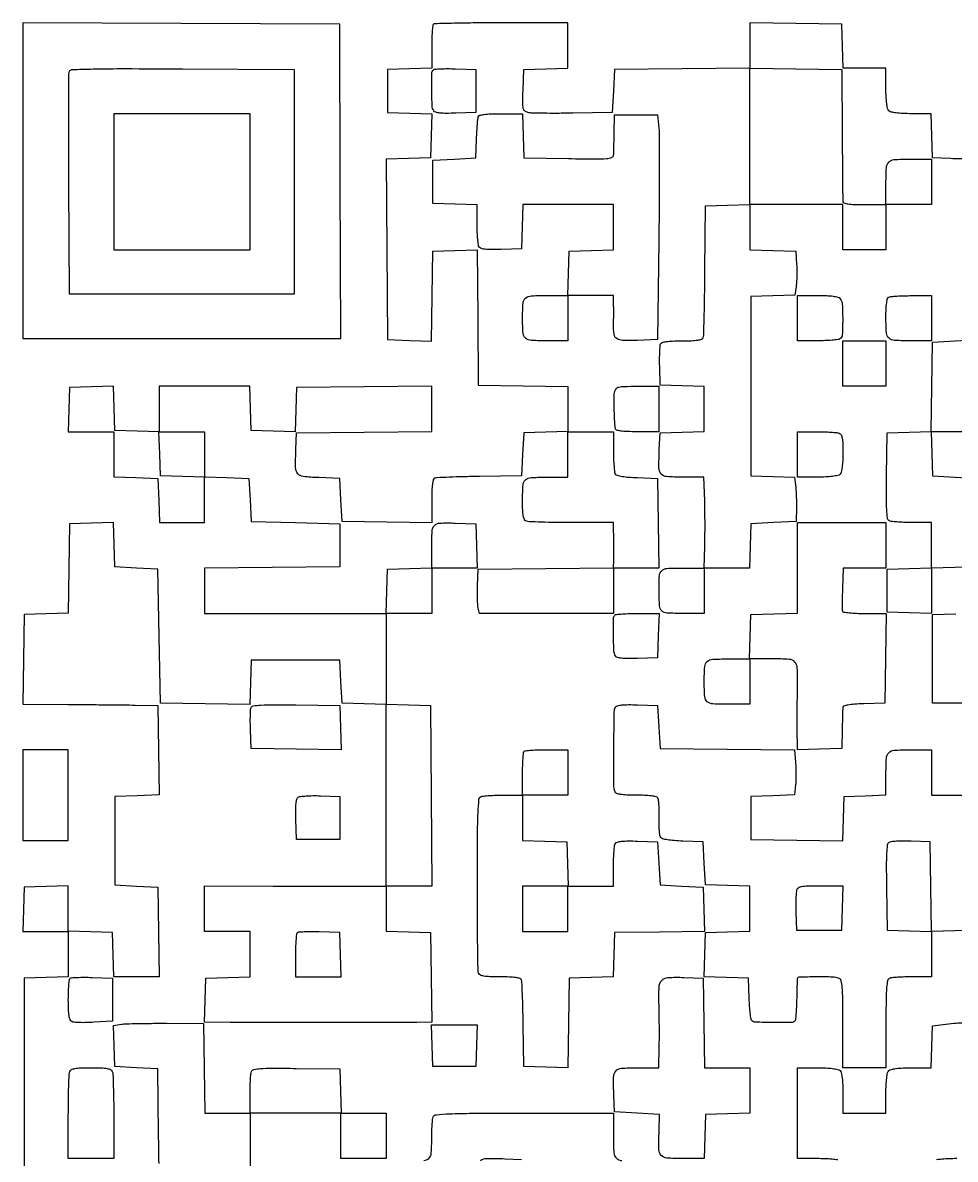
# Model space of a CAD drawing. Extents: x 156 to 936, y 100 to 969.
# Drawn here: x 155.9 to 546, y 493.7 to 969 of the extents above; entities that cross this region are included whole.
import ezdxf

# ---------------------------------------------------------------- set-up
doc = ezdxf.new("R2010")
doc.units = 0

msp = doc.modelspace()

# ---------------------------------------------------------------- linework, layer by layer
for points in [[(552.348457, 912.169342, -0.018014), (543.988223, 912.201382), (536.5, 912.5), (536.212474, 921.75), (535.924948, 931), (527.662474, 931, -0.011159), (524.152513, 931.078344, -0.02038), (521.298731, 931.322617, -0.021131), (519.138013, 931.689961, -0.144682), (518.2, 932.2, -0.144849), (517.689458, 933.139671, -0.021091), (517.322289, 935.306878, -0.020332), (517.07823, 938.171507, -0.011084), (517, 941.7), (517, 950), (508.037526, 950), (499.075052, 950), (498.787526, 959.25), (498.5, 968.5), (479.25, 968.771593), (460, 969.043186), (460, 959.537166), (460, 950.031147), (431.75, 949.765573), (403.5, 949.5), (403, 940.5), (402.5, 931.5), (386, 931.214485, -0.003389), (379.512904, 931.146214, -0.004645), (373.674624, 931.178583, -0.003052), (368.780528, 931.281068, -0.053724), (367.211486, 931.493203, -0.112845), (365.929779, 932.138583, -0.168426), (365.284314, 933.201191, -0.056825), (365.079374, 935.272522, -0.00454), (365.211486, 940.778718), (365.5, 949.5), (374.75, 949.787526), (384, 950.075052), (384, 959.537526), (384, 969), (356.166667, 969, 0.002241), (345.448334, 968.95195, 0.003605), (336.313542, 968.804167, 0.000738), (328.298487, 968.604845, 0.192076), (327.666667, 968.333333, 0.174595), (327.400837, 967.768224, 0.005912), (327.195833, 965.278732, 0.010516), (327.048335, 962.289663, 0.007069), (327, 958.870859), (327, 950.075052), (317.75, 949.787526), (308.5, 949.5), (308.5, 940.5), (308.5, 931.5), (317.787023, 931.211984), (327.074046, 930.923969), (326.787023, 921.711984), (326.5, 912.5), (317.238012, 912.212316), (307.976023, 911.924631), (308.238012, 874.212316), (308.5, 836.5), (317.727798, 836.212768), (326.955596, 835.925536), (327.227798, 854.712768), (327.5, 873.5), (336.734363, 873.787319), (345.968727, 874.074638), (346.234363, 845.787319), (346.5, 817.5), (365.25, 817.227935), (384, 816.955869), (384, 807.515461), (384, 798.075052), (374.75, 797.787526), (365.5, 797.5), (365, 788.5), (364.5, 779.5), (347.033473, 779.2739, 0.00254), (340.247135, 779.151571, 0.003801), (334.320718, 778.96954, 0.001624), (329.261049, 778.759161, 0.080575), (328.283473, 778.555284, 0.236526), (327.677125, 777.891053, 0.035442), (327.299042, 776.068121, 0.025562), (327.066805, 773.260792, 0.007856), (327, 769.00932), (327, 759.955869), (308.25, 760.227935), (289.5, 760.5), (289, 769.5), (288.5, 778.5), (279.759315, 778.788797, -0.017722), (273.222155, 779.237089, -0.198326), (270.97509, 780.45151, -0.170867), (270.062458, 782.988791, -0.012477), (270.199088, 790.520917), (270.5, 797.5), (298.75, 797.765573), (327, 798.031147), (327, 807.531147), (327, 817.031147), (298.75, 816.765573), (270.5, 816.5), (270.211984, 807.212977), (269.923969, 797.925954), (260.711984, 798.212977), (251.5, 798.5), (251.212474, 807.75), (250.924948, 817), (231.962474, 817), (213, 817), (213, 807.462474), (213, 797.924948), (203.75, 798.212474), (194.5, 798.5), (194.211984, 807.787023), (193.923969, 817.074046), (184.711984, 816.787023), (175.5, 816.5), (175.212474, 807.25), (174.924948, 798), (184.462474, 798), (194, 798), (194, 788.537526), (194, 779.075052), (203.25, 778.787526), (212.5, 778.5), (212.787526, 769.25), (213.075052, 760), (222.537526, 760), (232, 760), (232, 769.537526), (232, 779.075052), (241.25, 778.787526), (250.5, 778.5), (251, 769.5), (251.5, 760.5), (270, 760), (288.5, 759.5), (288.5, 750.5), (288.5, 741.5), (260.25, 741.234427), (232, 740.968853), (232, 731.484427), (232, 722), (270, 722), (308, 722), (308, 702.962474), (308, 683.924948), (298.75, 684.212474), (289.5, 684.5), (289, 693.5), (288.5, 702.5), (270, 702.5), (251.5, 702.5), (251.212184, 693.228074), (250.924368, 683.956148), (232.212184, 684.228074), (213.5, 684.5), (213, 712.5), (212.5, 740.5), (203.5, 741), (194.5, 741.5), (194.211984, 750.787023), (193.923969, 760.074046), (184.711984, 759.787023), (175.5, 759.5), (175.228072, 740.787236), (174.956143, 722.074471), (165.728072, 721.787236), (156.5, 721.5), (156.227935, 702.75), (155.955869, 684), (174.727935, 683.920976, -0.000609), (182.611643, 683.878178, -0.000549), (190.776331, 683.814941, -0.00055), (198.097445, 683.742156, -0.001739), (203, 683.670976), (212.5, 683.5), (212.771926, 664.787816), (213.043852, 646.075632), (203.771926, 645.787816), (194.5, 645.5), (194.5, 627), (194.5, 608.5), (203.5, 608), (212.5, 607.5), (212.772065, 588.75), (213.044131, 570), (203.559591, 570), (194.075052, 570), (193.787526, 579.25), (193.5, 588.5), (184.25, 588.787526), (175, 589.075052), (175, 598.575052), (175, 608.075052), (165.75, 607.787526), (156.5, 607.5), (156.212474, 598.25), (155.924948, 589), (165.462474, 589), (175, 589), (175, 579.537526), (175, 570.075052), (165.75, 569.787526), (156.5, 569.5), (156.5, 522), (156.5, 474.5)], [(555.5, 741.5), (545.75, 741.213788), (536, 740.927576), (536, 731.426262), (536, 721.924948), (526.75, 722.212474), (517.5, 722.5), (517.5, 731.5), (517.5, 740.5), (526.75, 740.787526), (536, 741.075052), (536, 750.537526), (536, 760), (527.75, 760.015313, -0.008742), (524.500405, 760.078167, -0.011755), (521.562106, 760.255659, -0.008952), (519.134327, 760.503528, -0.112035), (518.269936, 760.812009, -0.228051), (517.65421, 761.801929, -0.01367), (517.363442, 765.398754, -0.013149), (517.21716, 770.80929, -0.003387), (517.269936, 779.546696), (517.5, 797.5), (526.728072, 797.787236), (535.956143, 798.074471), (536.228072, 816.787236), (536.5, 835.5), (546, 836), (555.5, 836.5)], [(555.5, 589.5), (545.75, 589.213788), (536, 588.927576), (536, 579.463788), (536, 570), (528.081787, 570, 0.00705), (524.933927, 569.955615, 0.008902), (522.0249, 569.821697, 0.007317), (519.599719, 569.631074, 0.06844), (518.581787, 569.393011, 0.24904), (517.711497, 568.393178, 0.036273), (517.27975, 565.640441, 0.018295), (517.051073, 560.723448, 0.002472), (517, 550.393011), (517, 532), (508, 532), (499, 532), (499, 550.393011, 0.002472), (498.948927, 560.723448, 0.018295), (498.72025, 565.640441, 0.036273), (498.288503, 568.393178, 0.24904), (497.418213, 569.393011, 0.085842), (494.701524, 569.929986, 0.00801), (487.8502, 569.983822, 0.003593), (480.594793, 569.872449, 0.368594), (479.897603, 569.25, 0.026207), (479.852197, 568.706086, 0.000714), (479.781927, 566.321335, 0.001477), (479.71159, 563.516887, 0.001012), (479.647603, 560.333268, -0.007227), (479.544265, 557.157185, -0.010681), (479.353911, 554.376085, -0.00618), (479.117147, 552.064301, -0.169349), (478.855072, 551.521673, -0.196659), (477.381962, 550.904081, -0.004806), (469.878895, 550.911508, -0.004895), (462.387528, 551.064291, -0.19108), (460.887831, 551.712169, -0.160463), (460.55935, 552.363362, -0.007963), (460.237025, 554.771725, -0.012176), (459.965235, 557.693107, -0.008444), (459.794391, 561.005609), (459.5, 569.5), (450.212977, 569.788016), (440.925954, 570.076031), (441.212977, 579.288016), (441.5, 588.5), (450.75, 588.787526), (460, 589.075052), (460, 598.5), (460, 607.924948), (450.75, 608.212474), (441.5, 608.5), (441, 617.5), (440.5, 626.5), (432.031844, 626.793967, -0.010743), (428.468814, 626.994366, -0.020728), (425.632712, 627.333809, -0.020365), (423.518062, 627.76532, -0.188962), (422.770538, 628.293967, -0.11532), (422.466904, 629.120356, -0.011448), (422.255531, 631.235776, -0.013942), (422.130165, 633.802084, -0.010633), (422.13111, 636.615058, 0.009433), (422.138795, 639.422938, 0.012542), (422.03363, 641.973457, 0.009869), (421.851936, 644.080223, 0.112422), (421.583399, 644.865058, 0.205716), (420.889858, 645.351285, 0.020184), (418.830236, 645.694913, 0.020786), (416.058559, 645.926578, 0.010456), (412.547972, 646, -0.008162), (408.458727, 646.066755, -0.031174), (405.921788, 646.308426, -0.052078), (404.354391, 646.727677, -0.212872), (403.67385, 647.40755, -0.091898), (403.131035, 650.338512, -0.001859), (403.189561, 665.442904, -0.001341), (403.348024, 680.863093, -0.135983), (403.943414, 682.908441, -0.204468), (404.682615, 683.429326, -0.028509), (406.574606, 683.721987, -0.023696), (409.299018, 683.855813, -0.009129), (413.085653, 683.793098), (421.5, 683.5), (422, 674.5), (422.5, 665.5), (450.627444, 665.234635), (478.754888, 664.96927), (479.183354, 659.734635, -0.011761), (479.317924, 657.423008, -0.008102), (479.366257, 654.799865, -0.008173), (479.330567, 652.273506, -0.016485), (479.204325, 650.286182), (478.79683, 646.072363), (469.648415, 645.786182), (460.5, 645.5), (460.5, 636.5), (460.5, 627.5), (479.71219, 627.22854), (498.92438, 626.957079), (499.21219, 636.22854), (499.5, 645.5), (508.25, 645.788933), (517, 646.077866), (517, 653.957145, -0.011494), (517.171303, 661.408204, -0.175573), (518.143822, 663.750265, -0.195095), (520.35105, 664.800918, -0.014731), (527.106989, 665), (536, 665), (536, 655.5), (536, 646), (546, 646), (556, 646)], [(212.948047, 491.928802, -0.002616), (212.766376, 504.082731), (212.5, 531.5), (203.5, 532), (194.5, 532.5), (194.213063, 541.113164), (193.926126, 549.726327), (197.213063, 550.190249, -0.027031), (199.275706, 550.368419, -0.002882), (204.087587, 550.49525, -0.003546), (209.824145, 550.572671, -0.002844), (216, 550.577085), (231.5, 550.5), (231.772065, 531.75), (232.044131, 513), (241.522065, 513), (251, 513), (251, 495.081787, 0.003154), (251.044039, 488.101301, 0.004625)], [(496.89348, 493.473134, 0.009524), (494.455895, 493.733216, 0.01219), (491.503986, 493.919039, 0.009158), (488.25, 493.984687), (480, 494), (480, 513), (480, 532), (488.3, 532, -0.011084), (491.828493, 531.92177, -0.020332), (494.693122, 531.677711, -0.021091), (496.860329, 531.310542, -0.144849), (497.8, 530.8, -0.144849), (498.310542, 529.860329, -0.021091), (498.677711, 527.693122, -0.020332), (498.92177, 524.828493, -0.011084), (499, 521.3), (499, 513), (508, 513), (517, 513), (517, 521.3, -0.011084), (517.07823, 524.828493, -0.020332), (517.322289, 527.693122, -0.021091), (517.689458, 529.860329, -0.144849), (518.2, 530.8, -0.144676), (519.13795, 531.31002, -0.021133), (521.298426, 531.67737, -0.020382), (524.1518, 531.921652, -0.011162), (527.661067, 532), (535.922134, 532), (536.211067, 540.75), (536.5, 549.5), (541, 550.099806, -0.008732), (545.453553, 550.61444, -0.019106), (548.880858, 550.818171, -0.024823)], [(323.658009, 493.208523, 0.178342), (325.814835, 494.105607, 0.190775), (326.798806, 496.160162, 0.017408), (327, 501.937265, -0.007066), (327.044387, 505.077827, -0.008918), (327.178303, 507.980697, -0.007337), (327.36894, 510.400823, -0.068387), (327.606989, 511.418213, -0.284906), (328.84768, 512.359991, -0.013145), (334.368292, 512.735366, -0.009347), (343.923999, 512.954309, -0.001054), (365.606989, 513), (403, 513), (403, 503.606989, 0.013298), (403.190353, 496.45107, 0.19079), (404.232644, 494.179831, 0.18106), (406.570915, 493.176663, 0.011759)], [(364.5, 493.5), (357.520917, 493.800912, 0.012016), (349.939407, 493.94543, 0.168764), (347.408279, 493.051937, 0.207706)], [(546.643011, 493.984687, 0.008702), (543.436002, 493.922835, 0.011714), (540.537188, 493.748365, 0.008896), (538.141877, 493.50481, 0.112225)]]:
    msp.add_lwpolyline(points, format="xyb")
for points in [[(156, 903.007138), (156, 837), (222.50719, 837), (289.014379, 837), (288.75719, 902.75), (288.5, 968.5), (222.25, 968.757138), (156, 969.014276)], [(194, 902.5), (194, 874), (222.5, 874), (251, 874), (251, 902.5), (251, 931), (222.5, 931), (194, 931)], [(517, 826.5), (517, 817), (508, 817), (499, 817), (499, 826.5), (499, 836), (508, 836), (517, 836)], [(232, 788.462474), (232, 778.924948), (222.75, 779.212474), (213.5, 779.5), (213.212474, 788.75), (212.924948, 798), (222.462474, 798), (232, 798)], [(156, 646), (156, 627), (165.5, 627), (175, 627), (175, 646), (175, 665), (165.5, 665), (156, 665)], [(365, 598.5), (365, 589), (374.5, 589), (384, 589), (384, 598.5), (384, 608), (374.5, 608), (365, 608)], [(345.788933, 541.25), (345.5, 532.5), (336.5, 532.5), (327.5, 532.5), (327.211067, 541.25), (326.922134, 550), (336.5, 550), (346.077866, 550)]]:
    msp.add_lwpolyline(points, close=True)
for points in [[(269.5, 902.5), (269.5, 855.5), (222.5, 855.5), (175.5, 855.5), (175.239372, 901.5, -0.000997), (175.174287, 919.225103, -0.001596), (175.197198, 934.357597, -0.000282), (175.267665, 947.72814, -0.090314), (175.461789, 948.759906, -0.301449), (176.45055, 949.464468, -0.003096), (185.402033, 949.70934, -0.005599), (198.68089, 949.841585, -0.001079), (222.722417, 949.759906), (269.5, 949.5)], [(345.5, 940.5), (345.5, 931.5), (337.085653, 931.206902, -0.008519), (333.085459, 931.135766, -0.027159), (330.4185, 931.278749, -0.039341), (328.659703, 931.610638, -0.187221), (327.850966, 932.206902, -0.132115), (327.196599, 934.302816, -0.007818), (327.033661, 941.012925, -0.006174), (327.059, 947.850027, -0.194743), (327.702644, 949.369311, -0.179987), (328.290922, 949.638564, -0.007016), (330.709672, 949.781547, -0.011703), (333.626528, 949.84459, -0.007913), (336.952644, 949.785977), (345.5, 949.5)], [(498.698379, 922.5, 0.000147), (498.778146, 912.060787, 0.000229), (498.853648, 903.064062, 0.000062), (498.924076, 895.214804, 0.008045), (498.948379, 894.25, 0.316433), (499.405094, 893.65443, 0.041634), (501.048507, 893.286156, 0.027013), (503.732054, 893.062324, 0.007301), (508, 893), (517, 893), (517, 900.918213, -0.01141), (517.170753, 908.400012, -0.175208), (518.14255, 910.747254, -0.195511), (520.349521, 911.800362, -0.014768), (527.106989, 912), (536, 912), (536, 902.5), (536, 893), (526.5, 893), (517, 893), (517, 883.5), (517, 874), (508, 874), (499, 874), (499, 883.5), (499, 893), (479.5, 893), (460, 893), (460, 883.536212), (460, 874.072424), (469.661344, 873.786212), (479.322688, 873.5), (479.652192, 868, -0.012186), (479.736554, 865.622394, -0.009369), (479.716706, 863.024768, -0.00949), (479.606437, 860.595311, -0.022165), (479.409108, 858.786444), (478.836519, 855.072888), (469.668259, 854.786444), (460.5, 854.5), (460.5, 817), (460.5, 779.5), (469.624979, 779.214129), (478.749958, 778.928257), (479.172867, 775.714129, -0.016828), (479.332704, 774.074439, -0.005711), (479.45748, 771.68165, -0.005671), (479.535208, 769.032833, -0.006494), (479.547888, 766.5), (479.5, 760.5), (470, 760), (460.5, 759.5), (460.212474, 750.25), (459.924948, 741), (450.462474, 741), (441, 741), (441, 731.5), (441, 722), (432.067388, 722, -0.012394), (425.40083, 722.165281, -0.179668), (423.266613, 723.080515, -0.189181), (422.30302, 725.147697, -0.013999), (422.085341, 731.5, -0.015085), (422.235475, 737.777941, -0.190811), (423.205467, 739.886463, -0.179467), (425.383549, 740.826371, -0.01306), (432.029862, 741), (440.924948, 741), (441.212474, 750.075991, 0.005361), (441.300245, 754.265615, 0.002936), (441.322593, 759.401087, 0.002926), (441.284142, 764.617069, 0.004663), (441.183587, 769.075991), (440.867173, 779), (431.952639, 779, -0.017077), (425.254666, 779.228823, -0.202706), (422.98617, 780.376268, -0.175895), (422.057719, 782.886312, -0.012288), (422.199088, 790.520917), (422.5, 797.5), (431.75, 797.787526), (441, 798.075052), (441, 807.5), (441, 816.924948), (431.75, 817.212474), (422.5, 817.5), (422.360204, 825.455399, -0.006033), (422.342909, 828.596805, -0.008004), (422.407403, 831.454189, -0.005951), (422.527683, 833.83505, -0.076154), (422.717193, 834.705399, -0.230141), (423.366231, 835.31245, -0.038887), (425.07041, 835.696839, -0.027405), (427.695902, 835.931954, -0.008629), (431.638374, 836, 0.008446), (435.640039, 836.067601, 0.028431), (438.246755, 836.304497, 0.042499), (439.911943, 836.698651, 0.225462), (440.572047, 837.327155, 0.08463), (440.78219, 838.377027, 0.000815), (440.993217, 846.173044, 0.002683), (441.173618, 855.162194, 0.001731), (441.290662, 865.577155), (441.5, 892.5), (450.75, 892.787526), (460, 893.075052), (460, 921.559119), (460, 950.043186), (479.25, 949.771593), (498.5, 949.5)], [(365.212474, 921.75), (365.5, 912.5), (384.25, 912.227935, 0.00189), (395.654098, 912.105573, 0.021603), (400.146367, 912.268485, 0.065204), (402.351913, 912.737822, 0.303811), (403.090641, 913.727935, 0.005376), (403.134424, 914.812357, 0.000661), (403.201468, 917.182581, 0.000782), (403.272986, 919.99849, 0.000646), (403.340641, 923), (403.5, 930.5), (412.5, 930.5), (421.5, 930.5), (422, 925, -0.021576), (422.179373, 921.22774, -0.001092), (422.20625, 908.925, -0.001747), (422.155134, 894.297789, -0.001265), (422, 878), (421.5, 836.5), (413.085653, 836.206902, -0.014037), (406.832223, 836.164708, -0.144647), (404.399287, 836.94036, -0.216518), (403.275426, 838.779962, -0.03655), (403.068925, 843, 0.003257), (403.104177, 844.996171, 0.002182), (403.119659, 847.279688, 0.002197), (403.115285, 849.492173, 0.00433), (403.088861, 851.25), (403, 855), (393.5, 855), (384, 855), (384, 845.5), (384, 836), (376.081787, 836, -0.011011), (368.641409, 836.163873, -0.16771), (366.279861, 837.097177, -0.201251), (365.212506, 839.225197, -0.016928), (365, 845.5, -0.016886), (365.211928, 851.773446, -0.200859), (366.276909, 853.901634, -0.168061), (368.633348, 854.835626, -0.011089), (376.044262, 855), (383.924948, 855), (384.212474, 864.25), (384.5, 873.5), (393.75, 873.787526), (403, 874.075052), (403, 883.537526), (403, 893), (384.037526, 893), (365.075052, 893), (364.787526, 883.75), (364.5, 874.5), (356.085653, 874.206902, -0.008519), (352.085459, 874.135766, -0.027159), (349.4185, 874.278749, -0.039341), (347.659703, 874.610638, -0.187221), (346.850966, 875.206902, -0.110258), (346.527569, 876.104817, -0.009596), (346.267102, 878.532567, -0.012245), (346.081044, 881.472742, -0.009211), (346.015313, 884.712474), (346, 892.924948), (336.75, 893.212474), (327.5, 893.5), (327.5, 902.5), (327.5, 911.5), (336.5, 912), (345.5, 912.5), (345.769726, 920.5, -0.004694), (345.905777, 923.655284, -0.006263), (346.092081, 926.517187, -0.004511), (346.299299, 928.905307, -0.062379), (346.488341, 929.75, -0.245695), (347.12299, 930.334376, -0.032693), (348.969044, 930.702776, -0.024846), (351.771989, 930.932935, -0.008062), (355.931089, 931), (364.924948, 931)], [(497.774538, 853.75, -0.157366), (498.720509, 851.325282, -0.01532), (498.906492, 844.950205, -0.012726), (498.732982, 838.507389, -0.242779), (497.749602, 836.824084, -0.111525), (496.874476, 836.510967, -0.009135), (494.443633, 836.259206, -0.011895), (491.500995, 836.079058, -0.008875), (488.25, 836.015313), (480, 836), (480, 845.5), (480, 855), (488.377555, 855, -0.010148), (492.086353, 854.924719, -0.022918), (494.884831, 854.682277, -0.02666), (496.894694, 854.305001, -0.163378)], [(536, 845.5), (536, 836), (528.081787, 836, -0.011026), (520.639656, 836.164135, -0.16801), (518.278742, 837.098948, -0.201029), (517.211968, 839.230069, -0.016835), (517, 845.523655, -0.009126), (517.069231, 849.316322, -0.0261), (517.302781, 851.942696, -0.034019), (517.674808, 853.697678, -0.231604), (518.25, 854.337719, -0.075375), (519.103532, 854.540327, -0.005317), (521.55625, 854.717133, -0.007419), (524.498917, 854.854035, -0.005521), (527.75, 854.921053), (536, 855)], [(422, 807.5), (422, 798), (413, 798, -0.007481), (408.758217, 798.063468, -0.026481), (406.045448, 798.288796, -0.038984), (404.351102, 798.656579, -0.299046), (403.853339, 799.25, -0.015613), (403.514856, 803.19589, -0.00851), (403.333413, 808.054224, -0.006648), (403.301196, 812.647577, -0.053105), (403.538494, 814.75, -0.12397), (404.16824, 816.004666, -0.157768), (405.268992, 816.67346, -0.053651), (407.439959, 816.948058, -0.004655), (413.019052, 817), (422, 817)], [(403.015313, 789.75, 0.008579), (403.077072, 786.502124, 0.011582), (403.251296, 783.569165, 0.008725), (403.494381, 781.145071, 0.112667), (403.797157, 780.293967, 0.192561), (404.533237, 779.763838, 0.02067), (406.63313, 779.333008, 0.020911), (409.460658, 778.994333, 0.010674), (413.031844, 778.793967), (421.5, 778.5), (421.772065, 759.75), (422.044131, 741), (412.522065, 741), (403, 741), (403, 731.5), (403, 722), (375.019052, 722), (347.038104, 722), (346.46814, 724.270917, -0.045288), (346.264735, 725.569348, -0.00895), (346.153996, 727.924858, -0.009416), (346.125736, 730.682454, -0.008627), (346.199088, 733.520917), (346.5, 740.5), (374.75, 740.765573), (403, 741.031147), (403.142459, 744.265573, 0.005526), (403.22203, 746.67857, 0.006349), (403.243271, 748.983575, 0.004524), (403.20741, 751.845238, 0.001319), (403.100723, 756.25), (403, 760), (385.581787, 760, -0.003244), (378.792976, 760.044049, -0.00474), (372.815525, 760.178303, -0.002396), (367.755458, 760.364228, -0.081401), (366.581787, 760.606989, -0.18666), (365.790003, 761.323423, -0.072682), (365.316038, 762.748234, -0.036534), (365.06471, 765.179878, -0.007489), (365, 769.5, -0.016928), (365.212506, 775.774803, -0.201251), (366.279861, 777.902823, -0.16771), (368.641409, 778.836127, -0.011011), (376.081787, 779), (384, 779), (384, 788.5), (384, 798), (393.5, 798), (403, 798)], [(497.418213, 797.393011, -0.180715), (498.202375, 796.69971, -0.075375), (498.678871, 795.347444, -0.038703), (498.933322, 793.063507, -0.008396), (499, 789.093011, -0.012415), (498.91981, 785.863816, -0.021121), (498.672007, 783.174718, -0.021703), (498.301898, 781.111853, -0.142062), (497.8, 780.2, -0.144849), (496.860329, 779.689458, -0.021091), (494.693122, 779.322289, -0.020332), (491.828493, 779.07823, -0.011084), (488.3, 779), (480, 779), (480, 788.5), (480, 798), (487.918213, 798, -0.00705), (491.066073, 797.955615, -0.008902), (493.9751, 797.821697, -0.007317), (496.400281, 797.631074, -0.06844)], [(345.787526, 750.25), (346.075052, 741), (336.537526, 741), (327, 741), (327, 731.5), (327, 722), (317.462474, 722), (307.924948, 722), (308.212474, 731.25), (308.5, 740.5), (317.75, 740.787526), (327, 741.075052), (327, 748.955738, -0.01104), (327.166168, 756.480837, -0.175493), (328.125982, 758.805228, -0.203435), (330.295917, 759.80133, -0.015558), (336.87125, 759.787164), (345.5, 759.5)], [(517, 750.5), (517, 741), (508.073474, 741), (499.146947, 741), (498.823474, 732.476825, 0.004031), (498.723784, 729.140507, 0.005712), (498.692937, 726.17039, 0.003384), (498.712423, 723.674037, 0.078732), (498.833333, 722.976825, 0.28108), (499.300462, 722.588193, 0.010236), (501.691864, 722.286643, 0.016037), (504.651739, 722.070504, 0.010206), (508.105399, 722), (517.044131, 722), (516.772065, 703.25), (516.5, 684.5), (507.75, 684.211067, 0.008399), (503.791665, 684.013752, 0.025535), (501.117076, 683.69759, 0.0333), (499.385306, 683.282416, 0.315607), (498.944168, 682.711067, 0.004455), (498.914027, 681.900324, 0.000279), (498.847699, 679.505751, 0.000412), (498.77261, 676.652533, 0.000305), (498.694168, 673.5), (498.5, 665.5), (489.25, 665.212474), (480, 664.924948), (479.931729, 674.212474, -0.001604), (479.914578, 678.352239, -0.001048), (479.920116, 683.128077, -0.001053), (479.945079, 687.783882, -0.002016), (479.988065, 691.521404, 0.012197), (479.919842, 699.222241, 0.179941), (478.910149, 701.683332, 0.194166), (476.568939, 702.79081, 0.014573), (469.393011, 703), (460, 703), (460, 693.5), (460, 684), (452.081787, 684, -0.011011), (444.641409, 684.163873, -0.16771), (442.279861, 685.097177, -0.201251), (441.212506, 687.225197, -0.016928), (441, 693.5, -0.016886), (441.211928, 699.773446, -0.200859), (442.276909, 701.901634, -0.168061), (444.633348, 702.835626, -0.011089), (452.044262, 703), (459.924948, 703), (460.212474, 712.25), (460.5, 721.5), (470.25, 721.786212), (480, 722.072424), (480, 741.036212), (480, 760), (498.5, 760), (517, 760)], [(421.787526, 712.75), (421.5, 703.5), (413.085653, 703.206902, -0.008519), (409.085459, 703.135766, -0.027159), (406.4185, 703.278749, -0.039341), (404.659703, 703.610638, -0.187221), (403.850966, 704.206902, -0.131906), (403.206577, 706.26788, -0.007493), (403.033407, 712.992136, -0.005877), (403.040216, 719.8478, -0.195602), (403.666667, 721.333333, -0.174822), (404.232541, 721.599219, -0.00583), (406.743315, 721.804167, -0.010438), (409.756615, 721.951668, -0.007009), (413.204192, 722), (422.075052, 722)], [(326.762025, 645.75), (327.02405, 608), (317.512025, 608), (308, 608), (308, 598.537526), (308, 589.075052), (317.25, 588.787526), (326.5, 588.5), (326.772065, 569.75), (327.044131, 551), (320.772065, 550.950868, -0.001953), (313.698954, 550.923087, -0.000093), (290.001312, 550.926975, -0.000171), (264.895571, 550.944336, -0.000247), (242.712474, 550.978203), (231.924948, 551), (232.212474, 560.25), (232.5, 569.5), (241.75, 569.787526), (251, 570.075052), (251, 579.537526), (251, 589), (241.5, 589), (232, 589), (232, 598.522967), (232, 608.045934), (260.75, 607.97479, 0.000223), (272.435276, 607.95109, 0.000244), (283.771875, 607.938697, 0.000228), (293.46926, 607.937259, 0.001225), (298.75, 607.951824), (308, 608), (308, 646.037526), (308, 684.075052), (317.25, 683.787526), (326.5, 683.5)], [(288.78782, 674.227796), (289.075639, 664.955591), (270.28782, 665.227796), (251.5, 665.5), (251.205027, 673.411609, -0.006487), (251.129062, 676.538177, -0.008572), (251.145664, 679.387374, -0.006472), (251.230941, 681.760776, -0.079555), (251.41716, 682.644718, -0.274475), (252.290856, 683.334966, -0.018761), (255.563679, 683.648015, -0.014709), (260.823216, 683.797577, -0.00294), (270.212133, 683.733108), (288.5, 683.5)], [(384, 655.5), (384, 646), (374.5, 646), (365, 646), (365, 636.537526), (365, 627.075052), (374.25, 626.787526), (383.5, 626.5), (383.787526, 617.25), (384.075052, 608), (393.537526, 608), (403, 608), (403.015313, 616.25, -0.00917), (403.081041, 619.504112, -0.012203), (403.267102, 622.45641, -0.00954), (403.527533, 624.894283, -0.110402), (403.850966, 625.793098, -0.187221), (404.659703, 626.389362, -0.039341), (406.4185, 626.721251, -0.027159), (409.085459, 626.864234, -0.008519), (413.085653, 626.793098), (421.5, 626.5), (422, 617.5), (422.5, 608.5), (431.5, 608), (440.5, 607.5), (440.787232, 598.272202), (441.074464, 589.044404), (422.287232, 588.772202), (403.5, 588.5), (403.212964, 579.287036), (402.925929, 570.074071), (393.712964, 569.787036), (384.5, 569.5), (384.227798, 550.712768), (383.955596, 531.925536), (374.727798, 532.212768), (365.5, 532.5), (365.257916, 550, 0.002447), (365.130625, 556.796823, 0.003672), (364.946963, 562.726562, 0.001532), (364.737148, 567.795222, 0.080116), (364.539301, 568.75, 0.236924), (363.908511, 569.327485, 0.034143), (362.147423, 569.698764, 0.025996), (359.496958, 569.931385, 0.008891), (355.638374, 570, -0.007508), (351.313104, 570.064955, -0.034496), (348.818363, 570.312739, -0.065765), (347.339112, 570.769198, -0.195885), (346.627682, 571.527863, -0.087596), (346.390628, 572.749517, -0.000639), (346.227965, 583.150144, -0.002399), (346.113867, 595.07975, -0.001532), (346.090254, 608.947567, -0.001172), (346.165393, 629.222087, -0.009182), (346.395611, 638.65021, -0.011447), (346.763418, 644.243102, -0.286425), (347.651349, 645.419704, -0.06941), (348.634149, 645.64755, -0.006939), (351.045333, 645.829538, -0.008617), (353.938956, 645.957586, -0.006747), (357.081787, 646), (365, 646), (365, 654.833333, -0.007039), (365.048334, 658.266524, -0.010477), (365.195833, 661.267708, -0.005871), (365.400808, 663.76784, -0.174709), (365.666667, 664.333333, -0.174709), (366.23216, 664.599192, -0.005871), (368.732292, 664.804167, -0.010477), (371.733476, 664.951666, -0.007039), (375.166667, 665), (384, 665)], [(288.5, 636.5), (288.5, 627.5), (279.5, 627.5), (270.5, 627.5), (270.206902, 635.914347, -0.008557), (270.136131, 639.911022, -0.02706), (270.279299, 642.583734, -0.03904), (270.61127, 644.351173, -0.184607), (271.206902, 645.17015, -0.118191), (272.102078, 645.488416, -0.010843), (274.470153, 645.689286, -0.01353), (277.341672, 645.792355, -0.010196), (280.5, 645.755803), (288.5, 645.5)], [(518.226208, 626.182082, 0.222446), (517.580139, 625.141895, 0.016192), (517.283854, 621.691037, 0.013884), (517.147875, 616.359924, 0.003252), (517.226208, 607.426279), (517.5, 589.5), (526.772204, 589.21218), (536.044409, 588.924361), (535.772204, 607.71218), (535.5, 626.5), (527.5, 626.755803, 0.010054), (524.343057, 626.793237, 0.013385), (521.475824, 626.692791, 0.010646), (519.111037, 626.495877, 0.11877)], [(479.641762, 606.25, 0.053558), (479.458791, 605.168467, 0.006847), (479.348185, 602.810938, 0.007949), (479.299578, 599.999886, 0.006544), (479.334667, 597), (479.520585, 589.5), (489.010292, 589.5), (498.5, 589.5), (498.787526, 598.75), (499.075052, 608), (489.604913, 608, 0.005393), (484.290301, 607.942673, 0.038094), (481.720971, 607.690787, 0.094094), (480.336329, 607.167217, 0.188964)], [(270.702644, 588.369311, 0.173269), (270.422807, 587.77838, 0.006396), (270.206402, 585.278277, 0.010972), (270.050964, 582.269043, 0.007416), (270, 578.833333), (270, 570), (279.537526, 570), (289.075052, 570), (288.787526, 579.25), (288.5, 588.5), (279.952644, 588.785977, 0.007913), (276.626528, 588.84459, 0.011703), (273.709672, 588.781547, 0.007016), (271.290922, 588.638564, 0.179987)], [(193.5, 560.5), (193.5, 551.5), (185.672387, 551, -0.010459), (182.570769, 550.866946, -0.013586), (179.726309, 550.881784, -0.011253), (177.372829, 551.011104, -0.109124), (176.422387, 551.29969, -0.18034), (175.741916, 552.104667, -0.047435), (175.317062, 553.767617, -0.030146), (175.069999, 556.35885, -0.008697), (175, 560.383023, -0.007905), (175.050992, 563.607998, -0.011603), (175.206402, 566.439748, -0.007091), (175.423265, 568.78484, -0.1714), (175.702644, 569.369311, -0.179987), (176.290922, 569.638564, -0.007016), (178.709672, 569.781547, -0.011703), (181.626528, 569.84459, -0.007913), (184.952644, 569.785977), (193.5, 569.5)], [(440.772065, 550.75), (441.044131, 532), (450.522065, 532), (460, 532), (460, 522.537526), (460, 513.075052), (450.75, 512.787526), (441.5, 512.5), (441.212474, 503.25), (440.924948, 494), (432.029862, 494, -0.016634), (425.305271, 494.223782, -0.197845), (423.014758, 495.350573, -0.17783), (422.052765, 497.823524, -0.012974), (422.104252, 505.249161), (422.342746, 512.5), (412.921373, 513), (403.5, 513.5), (403.195758, 520.465814, -0.012398), (403.051692, 528.106346, -0.176685), (403.986178, 530.621763, -0.202091), (406.268956, 531.771373, -0.01693), (413.019052, 532), (422, 532), (422.171625, 540.75, 0.003904), (422.218681, 544.735968, 0.002283), (422.215966, 549.511463, 0.002283), (422.169606, 554.290652, 0.003875), (422.081566, 558.289022, -0.016552), (422.106407, 565.734879, -0.175544), (423.225113, 568.503671, -0.199101), (425.788141, 569.729772, -0.022177), (432.403945, 569.787955), (440.5, 569.5)], [(193.393011, 530.418213, -0.081401), (193.635772, 529.244542, -0.002396), (193.821697, 524.184475, -0.00474), (193.955951, 518.207024, -0.003244), (194, 511.418213), (194, 494), (184.5, 494), (175, 494), (175, 511.418213, -0.003244), (175.044049, 518.207024, -0.00474), (175.178303, 524.184475, -0.002396), (175.364228, 529.244542, -0.081401), (175.606989, 530.418213, -0.18666), (176.323423, 531.209997, -0.072682), (177.748234, 531.683962, -0.036534), (180.179878, 531.93529, -0.007489), (184.5, 532, -0.007489), (188.820122, 531.93529, -0.036534), (191.251766, 531.683962, -0.072682), (192.676577, 531.209997, -0.18666)], [(288.787526, 522.25), (289.075052, 513), (298.537526, 513), (308, 513), (308, 503.5), (308, 494), (298.5, 494), (289, 494), (289, 503.5), (289, 513), (270, 513), (251, 513), (251, 520.918213, -0.006974), (251.043893, 524.064816, -0.008832), (251.176343, 526.969993, -0.007223), (251.364807, 529.391628, -0.068681), (251.600317, 530.400827, -0.251284), (252.588984, 531.254085, -0.0372), (255.288482, 531.64904, -0.018475), (260.125686, 531.813389, -0.002458), (270.350317, 531.732614), (288.5, 531.5)]]:
    msp.add_lwpolyline(points, format="xyb", close=True)
for points in [[(556, 798), (545.962474, 798), (535.924948, 798), (536.212474, 788.75), (536.5, 779.5), (546, 779), (555.5, 778.5)], [(555.5, 684.5), (546, 684.5), (536.5, 684.5), (536.5, 703), (536.5, 721.5), (546.25, 721.786212)]]:
    msp.add_lwpolyline(points)

doc.saveas('drawing.dxf')
